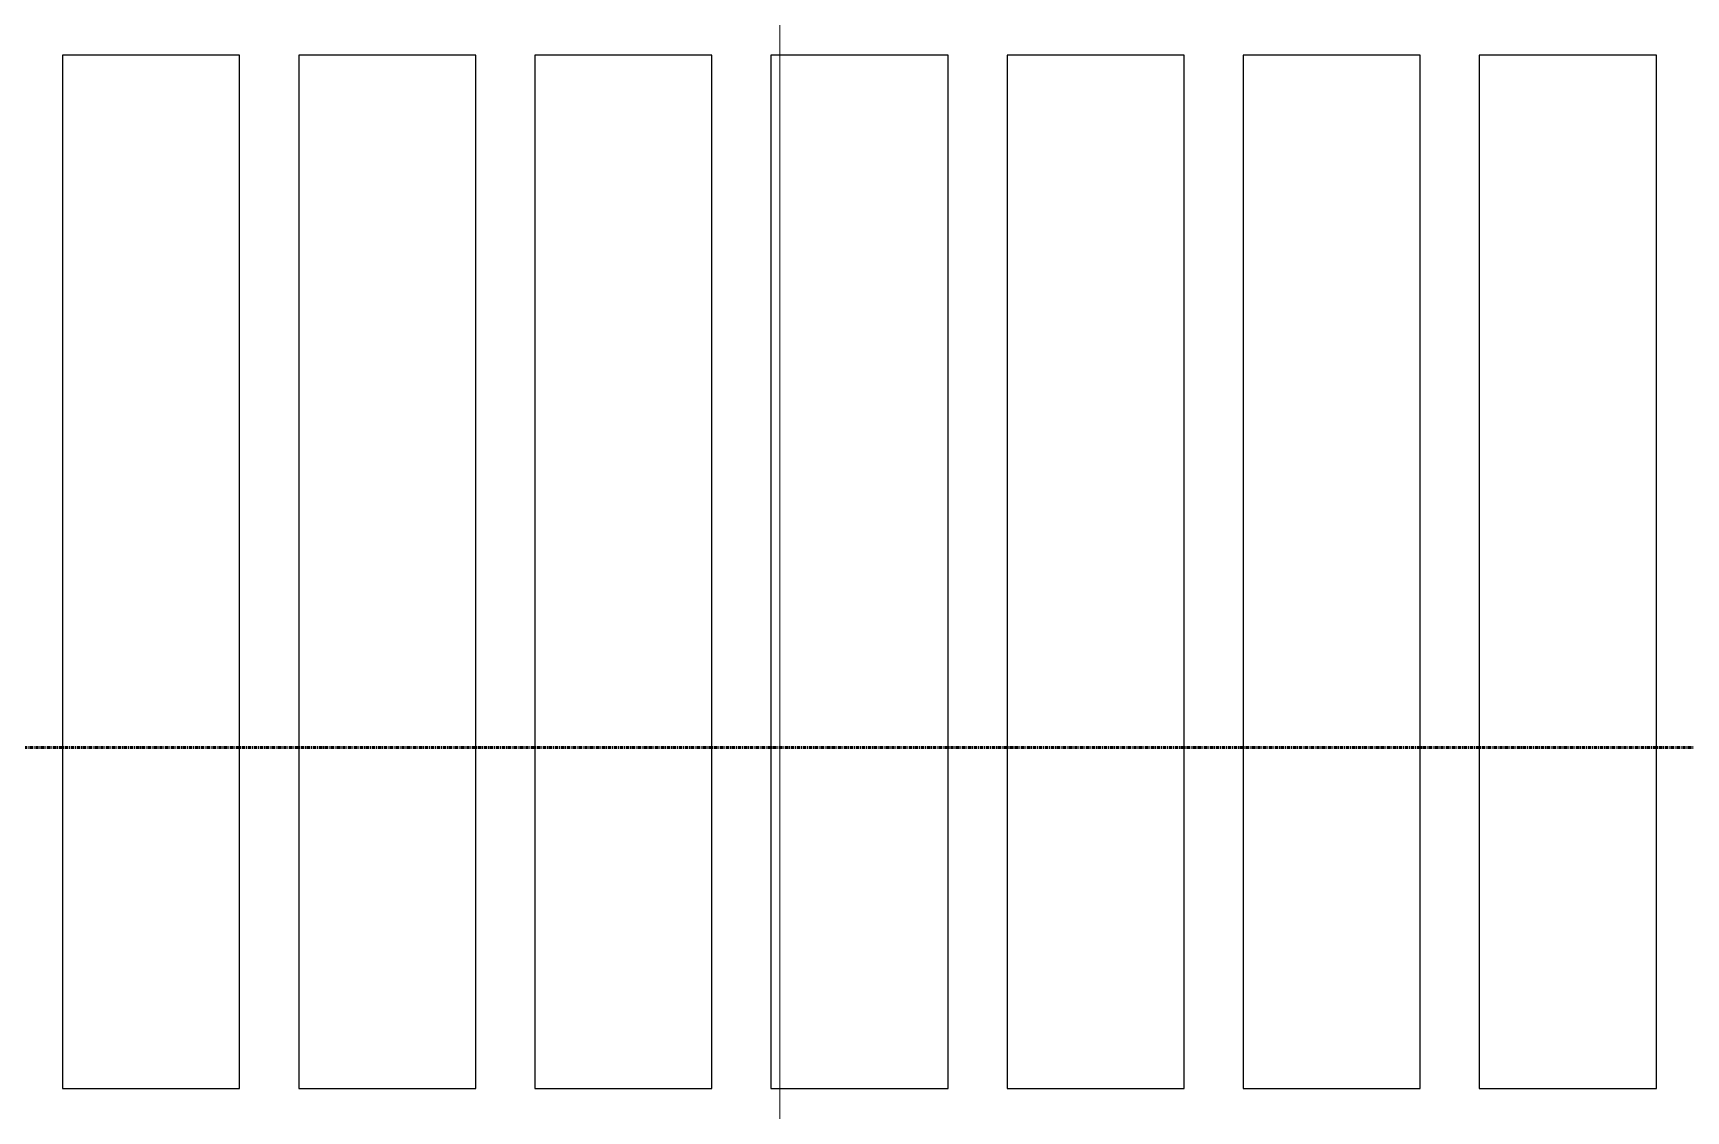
# Model space of a CAD drawing. Header units: millimetres. Extents: x -920231 to -841213, y -17301 to 22361.
# Drawn here: x -857664 to -854864, y -2204 to -378 of the extents above; entities that cross this region are included whole.
import ezdxf
from ezdxf.xclip import XClip

# ---------------------------------------------------------------- set-up
doc = ezdxf.new("R2010")
doc.units = ezdxf.units.MM
doc.header["$XCLIPFRAME"] = 0
doc.linetypes.add('DPA_Grid _ Level 100', pattern=[10, 5.5, -1.6, 1.3, -1.6])
doc.layers.add('000 - WIPEOUT', color=250, linetype='Continuous')
doc.layers.add('A11_ALU.SOLID SHEET', color=2, linetype='Continuous')
doc.layers.add('G-ANNO-SECL', color=3, linetype='Continuous', lineweight=9)
doc.layers.add('G-ANNO-TEXT', color=3, linetype='Continuous', lineweight=9)

# ---------------------------------------------------------------- blocks, each defined once
blk = doc.blocks.new('*U1937')
at = {"color": 3}
for points in [[(-875, -4850), (875, -4850), (875, -5150), (-875, -5150)], [(-875, -5250), (875, -5250), (875, -5550), (-875, -5550)], [(-875, -5650), (875, -5650), (875, -5950), (-875, -5950)], [(-875, -6050), (875, -6050), (875, -6350), (-875, -6350)], [(-875, -6450), (875, -6450), (875, -6750), (-875, -6750)], [(-875, -6850), (875, -6850), (875, -7150), (-875, -7150)], [(-875, -7250), (875, -7250), (875, -7550), (-875, -7550)]]:
    blk.add_wipeout(points, dxfattribs=at).dxf.layer = '000 - WIPEOUT'
at = {"layer": 'A11_ALU.SOLID SHEET', "color": 0, "linetype": 'ByBlock'}
for points in [[(-875, -5150), (875, -5150), (875, -4850), (-875, -4850)], [(-875, -5550), (875, -5550), (875, -5250), (-875, -5250)], [(-875, -5950), (875, -5950), (875, -5650), (-875, -5650)], [(-875, -6350), (875, -6350), (875, -6050), (-875, -6050)], [(-875, -6750), (875, -6750), (875, -6450), (-875, -6450)], [(-875, -7150), (875, -7150), (875, -6850), (-875, -6850)], [(-875, -7550), (875, -7550), (875, -7250), (-875, -7250)]]:
    blk.add_lwpolyline(points, close=True, dxfattribs=at)
blk = doc.blocks.new('*U1969')
at = {"layer": 'A11_ALU.SOLID SHEET', "linetype": 'ByBlock', "rotation": 90}
blk.add_blockref('*U1937', (-117782, -4869.5), dxfattribs=at)

msp = doc.modelspace()

# ---------------------------------------------------------------- block references
ref = msp.add_blockref('*U1969', (-744682.4, 3579))
XClip(ref).set_block_clipping_path([(-170955.001718735, -20880.0077451951), (-101425.4223389953, 14393.0014498747)])

# ---------------------------------------------------------------- next in the draw order: linework, layer by layer
at = {"layer": 'G-ANNO-SECL', "linetype": 'DPA_Grid _ Level 100', "lineweight": 50}
msp.add_line((-918400.4, -1588.3), (-844562.2, -1588.3), dxfattribs=at)
at = {"layer": 'G-ANNO-TEXT', "color": 10}
msp.add_line((-856399.3, 3375.3), (-856399.3, -9800), dxfattribs=at)

doc.saveas('drawing.dxf')
